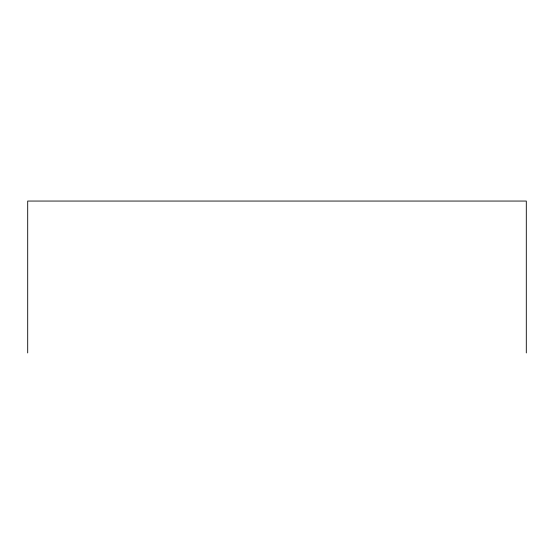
<?xml version="1.0" encoding="UTF-8"?>
<svg xmlns="http://www.w3.org/2000/svg" width="554" height="554" viewBox="0 0 554 554"><rect width="100%" height="100%" fill="white"/><g stroke="black" fill="none" stroke-linecap="round" stroke-linejoin="round"><path stroke-width="0.83" d="M526.3 352.946L526.3 201.054L27.7 201.054L27.7 352.946"/></g></svg>
